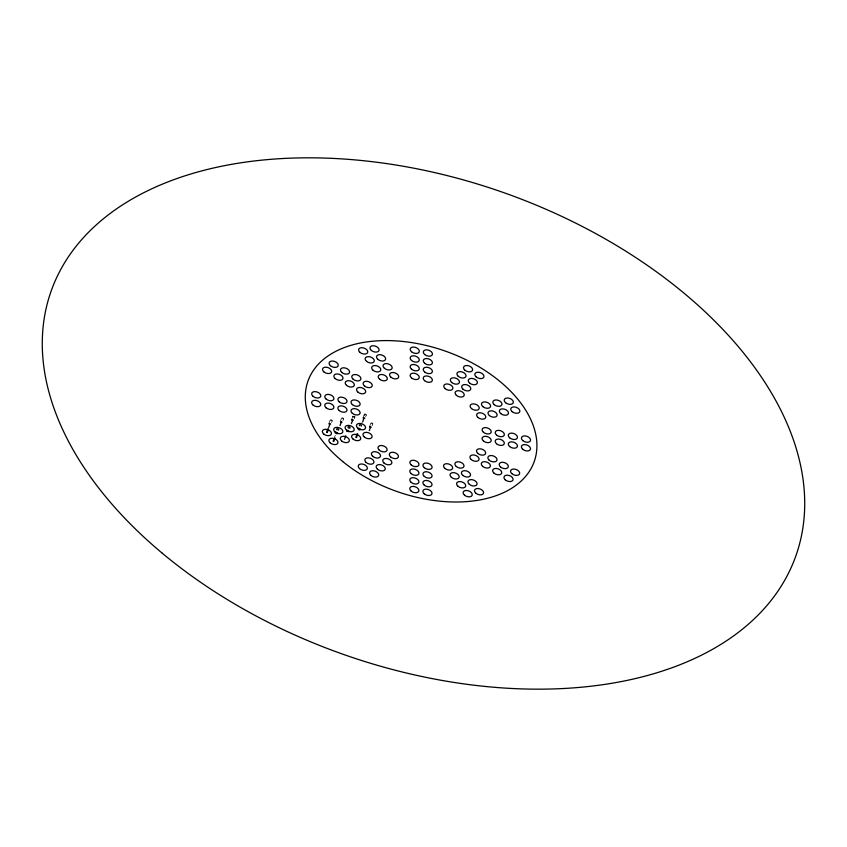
<?xml version="1.0" encoding="UTF-8"?>
<svg xmlns="http://www.w3.org/2000/svg" width="847" height="847" viewBox="0 0 847 847"><rect width="100%" height="100%" fill="white"/><g stroke="black" fill="none" stroke-linecap="round" stroke-linejoin="round"><path stroke-width="0.64" stroke-dasharray="4.24 3.18" d="M328.858 423.765L330.15 420.144M328.297 427.597L330.859 420.398M328.922 427.83L331.484 420.631M330.902 424.506A1.091 0.678 19.6 0 0 329.578 423.405A1.091 0.678 19.6 0 0 329.165 424.495A1.091 0.678 19.6 0 0 330.902 424.506L332.193 420.885A1.091 0.678 19.6 0 0 330.859 419.784A1.091 0.678 19.6 0 0 330.457 420.874A1.091 0.678 19.6 0 0 332.193 420.885M334.396 437.719L335.253 435.326M340.229 421.806L341.51 418.185M339.658 425.639L342.22 418.439M340.282 425.872L342.844 418.672M342.273 422.547A1.091 0.678 19.6 0 0 340.939 421.446A1.091 0.678 19.6 0 0 340.536 422.537A1.091 0.678 19.6 0 0 342.273 422.547L343.554 418.926A1.091 0.678 19.6 0 0 342.23 417.825A1.091 0.678 19.6 0 0 341.817 418.916A1.091 0.678 19.6 0 0 343.554 418.926M351.59 419.847L352.881 416.226M351.029 423.68L353.591 416.48M351.653 423.913L354.215 416.713M353.633 420.588A1.091 0.678 19.6 0 0 352.31 419.487A1.091 0.678 19.6 0 0 351.897 420.578A1.091 0.678 19.6 0 0 353.633 420.588L354.925 416.968M362.961 417.889L364.252 414.268M361.965 422.918L364.962 414.532M363.014 421.954L365.586 414.755M365.004 418.64A1.091 0.678 19.6 0 0 363.67 417.529A1.091 0.678 19.6 0 0 363.268 418.619A1.091 0.678 19.6 0 0 365.004 418.64L366.296 415.009A1.091 0.678 19.6 0 0 364.962 413.908A1.091 0.678 19.6 0 0 364.549 414.998A1.091 0.678 19.6 0 0 366.296 415.009M369.493 426.814L370.774 423.193M368.921 430.657L371.484 423.447M369.546 430.879L372.108 423.68M371.537 427.555A1.091 0.678 19.6 0 0 370.203 426.454A1.091 0.678 19.6 0 0 369.8 427.544A1.091 0.678 19.6 0 0 371.537 427.555L372.818 423.934A1.091 0.678 19.6 0 0 371.494 422.833A1.091 0.678 19.6 0 0 371.081 423.923A1.091 0.678 19.6 0 0 372.818 423.934M354.385 416.078A1.091 0.678 19.6 0 1 354.829 417.116A1.091 0.678 19.6 0 1 353.421 417.116A1.091 0.678 19.6 0 1 352.977 416.078"/><path stroke-width="1.27" d="M326.593 432.372L327.863 428.794M327.217 432.595L328.498 429.016M333.125 441.298L333.972 438.905M333.75 441.52L335.02 437.941M344.496 439.339L345.767 435.76M355.856 437.38L357.127 433.802M356.481 437.613L357.762 434.035M358.101 428.984A1.091 0.678 19.6 0 1 358.906 428.413A1.091 0.678 19.6 0 1 360.123 429.09A1.091 0.678 19.6 0 1 359.668 429.863M359.17 429.842A1.091 0.678 19.6 0 1 358.726 429.694M359.562 425.723A1.091 0.678 19.6 0 1 359.763 424.845A1.091 0.678 19.6 0 1 361.161 425.173A1.091 0.678 19.6 0 1 361.256 426.126M346.772 430.689A1.091 0.678 19.6 0 1 348.286 430.604A1.091 0.678 19.6 0 1 348.562 431.726M347.185 431.547A1.091 0.678 19.6 0 1 346.836 431.218M348.53 427.968A1.091 0.678 19.6 0 1 348.318 426.835A1.091 0.678 19.6 0 1 349.949 427.29A1.091 0.678 19.6 0 1 349.419 428.211M335.507 433.219A1.091 0.678 19.6 0 1 335.963 432.33A1.091 0.678 19.6 0 1 337.392 433.018A1.091 0.678 19.6 0 1 336.693 433.791M337.053 429.853A1.091 0.678 19.6 0 1 336.915 428.804A1.091 0.678 19.6 0 1 338.451 429.101A1.091 0.678 19.6 0 1 338.387 430.107M162.031 553.027A395.2 244.391 19.6 0 0 794.486 559.613A395.2 244.391 19.6 0 0 313.983 157.849A395.2 244.391 19.6 0 0 162.031 553.027M330.288 442.97A4.754 2.943 19.6 0 0 337.9 443.045A4.754 2.943 19.6 0 0 332.119 438.217A4.754 2.943 19.6 0 0 330.288 442.97M341.659 441.012A4.754 2.943 19.6 0 0 349.271 441.086A4.754 2.943 19.6 0 0 343.49 436.258A4.754 2.943 19.6 0 0 341.659 441.012M444.929 468.455A4.754 2.943 19.6 0 0 452.542 468.529A4.754 2.943 19.6 0 0 446.761 463.69A4.754 2.943 19.6 0 0 444.929 468.455M464.527 495.22A4.754 2.943 19.6 0 0 472.139 495.304A4.754 2.943 19.6 0 0 466.358 490.466A4.754 2.943 19.6 0 0 464.527 495.22M451.462 477.38A4.754 2.943 19.6 0 0 459.074 477.454A4.754 2.943 19.6 0 0 453.293 472.615A4.754 2.943 19.6 0 0 451.462 477.38M384.453 368.329A4.754 2.943 19.6 0 0 392.066 368.413A4.754 2.943 19.6 0 0 386.285 363.575A4.754 2.943 19.6 0 0 384.453 368.329M379.615 379.212A4.754 2.943 19.6 0 0 387.227 379.287A4.754 2.943 19.6 0 0 381.446 374.459A4.754 2.943 19.6 0 0 379.615 379.212M377.921 359.403A4.754 2.943 19.6 0 0 385.533 359.488A4.754 2.943 19.6 0 0 379.752 354.649A4.754 2.943 19.6 0 0 377.921 359.403M371.388 350.478A4.754 2.943 19.6 0 0 379.001 350.563A4.754 2.943 19.6 0 0 373.22 345.724A4.754 2.943 19.6 0 0 371.388 350.478M360.028 352.437A4.754 2.943 19.6 0 0 367.64 352.521A4.754 2.943 19.6 0 0 361.86 347.683A4.754 2.943 19.6 0 0 360.028 352.437M390.986 377.254A4.754 2.943 19.6 0 0 398.598 377.339A4.754 2.943 19.6 0 0 392.817 372.5A4.754 2.943 19.6 0 0 390.986 377.254M456.3 466.496A4.754 2.943 19.6 0 0 463.912 466.57A4.754 2.943 19.6 0 0 458.132 461.742A4.754 2.943 19.6 0 0 456.3 466.496M462.822 475.421A4.754 2.943 19.6 0 0 470.434 475.495A4.754 2.943 19.6 0 0 464.654 470.667A4.754 2.943 19.6 0 0 462.822 475.421M353.019 439.053A4.754 2.943 19.6 0 0 360.631 439.138A4.754 2.943 19.6 0 0 354.851 434.299A4.754 2.943 19.6 0 0 353.019 439.053M342.686 461.488A120.073 74.25 19.6 0 0 534.129 461.816A120.073 74.25 19.6 0 0 386.507 340.579A120.073 74.25 19.6 0 0 342.686 461.488M457.994 486.294A4.754 2.943 19.6 0 0 465.606 486.379A4.754 2.943 19.6 0 0 459.826 481.541A4.754 2.943 19.6 0 0 457.994 486.294M469.354 484.346A4.754 2.943 19.6 0 0 476.967 484.42A4.754 2.943 19.6 0 0 471.186 479.582A4.754 2.943 19.6 0 0 469.354 484.346M357.858 428.169A4.754 2.943 19.6 0 0 365.47 428.254A4.754 2.943 19.6 0 0 359.689 423.415A4.754 2.943 19.6 0 0 357.858 428.169M364.39 437.094A4.754 2.943 19.6 0 0 372.002 437.179A4.754 2.943 19.6 0 0 366.222 432.341A4.754 2.943 19.6 0 0 364.39 437.094M475.887 493.261A4.754 2.943 19.6 0 0 483.499 493.346A4.754 2.943 19.6 0 0 477.719 488.507A4.754 2.943 19.6 0 0 475.887 493.261M357.836 392.066A4.754 2.943 19.6 0 0 365.533 392.373A4.754 2.943 19.6 0 0 359.986 387.428A4.754 2.943 19.6 0 0 357.836 392.066M323.819 371.812A4.754 2.943 19.6 0 0 331.516 372.119A4.754 2.943 19.6 0 0 325.968 367.175A4.754 2.943 19.6 0 0 323.819 371.812M335.158 378.567A4.754 2.943 19.6 0 0 342.855 378.874A4.754 2.943 19.6 0 0 337.307 373.929A4.754 2.943 19.6 0 0 335.158 378.567M424.633 363.236A4.754 2.943 19.6 0 0 432.288 363.427A4.754 2.943 19.6 0 0 426.623 358.535A4.754 2.943 19.6 0 0 424.633 363.236M424.665 354.522A4.754 2.943 19.6 0 0 432.319 354.724A4.754 2.943 19.6 0 0 426.655 349.832A4.754 2.943 19.6 0 0 424.665 354.522M424.601 371.939A4.754 2.943 19.6 0 0 432.266 372.129A4.754 2.943 19.6 0 0 426.602 367.238A4.754 2.943 19.6 0 0 424.601 371.939M411.473 377.878A4.754 2.943 19.6 0 0 419.127 378.069A4.754 2.943 19.6 0 0 413.463 373.178A4.754 2.943 19.6 0 0 411.473 377.878M411.494 369.165A4.754 2.943 19.6 0 0 419.159 369.366A4.754 2.943 19.6 0 0 413.484 364.475A4.754 2.943 19.6 0 0 411.494 369.165M411.547 351.759A4.754 2.943 19.6 0 0 419.212 351.95A4.754 2.943 19.6 0 0 413.537 347.058A4.754 2.943 19.6 0 0 411.547 351.759M411.526 360.462A4.754 2.943 19.6 0 0 419.18 360.663A4.754 2.943 19.6 0 0 413.516 355.772A4.754 2.943 19.6 0 0 411.526 360.462M364.411 385.904A4.754 2.943 19.6 0 0 372.108 386.221A4.754 2.943 19.6 0 0 366.56 381.277A4.754 2.943 19.6 0 0 364.411 385.904M353.072 379.16A4.754 2.943 19.6 0 0 360.769 379.467A4.754 2.943 19.6 0 0 355.221 374.522A4.754 2.943 19.6 0 0 353.072 379.16M339.245 401.838A4.754 2.943 19.6 0 0 346.899 402.029A4.754 2.943 19.6 0 0 341.235 397.137A4.754 2.943 19.6 0 0 339.245 401.838M352.331 413.304A4.754 2.943 19.6 0 0 359.986 413.505A4.754 2.943 19.6 0 0 354.321 408.614A4.754 2.943 19.6 0 0 352.331 413.304M313.03 396.301A4.754 2.943 19.6 0 0 320.685 396.491A4.754 2.943 19.6 0 0 315.02 391.6A4.754 2.943 19.6 0 0 313.03 396.301M352.352 404.601A4.754 2.943 19.6 0 0 360.017 404.802A4.754 2.943 19.6 0 0 354.342 399.911A4.754 2.943 19.6 0 0 352.352 404.601M346.497 385.311A4.754 2.943 19.6 0 0 354.194 385.629A4.754 2.943 19.6 0 0 348.646 380.684A4.754 2.943 19.6 0 0 346.497 385.311M341.733 372.405A4.754 2.943 19.6 0 0 349.43 372.722A4.754 2.943 19.6 0 0 343.882 367.778A4.754 2.943 19.6 0 0 341.733 372.405M330.394 365.66A4.754 2.943 19.6 0 0 338.091 365.968A4.754 2.943 19.6 0 0 332.543 361.023A4.754 2.943 19.6 0 0 330.394 365.66M411.197 464.939A4.754 2.943 19.6 0 0 418.852 465.141A4.754 2.943 19.6 0 0 413.188 460.249A4.754 2.943 19.6 0 0 411.197 464.939M493.907 473.06A4.754 2.943 19.6 0 0 501.604 473.378A4.754 2.943 19.6 0 0 496.056 468.433A4.754 2.943 19.6 0 0 493.907 473.06M489.143 460.154A4.754 2.943 19.6 0 0 496.85 460.472A4.754 2.943 19.6 0 0 491.302 455.527A4.754 2.943 19.6 0 0 489.143 460.154M505.246 479.815A4.754 2.943 19.6 0 0 512.943 480.122A4.754 2.943 19.6 0 0 507.395 475.178A4.754 2.943 19.6 0 0 505.246 479.815M477.803 453.41A4.754 2.943 19.6 0 0 485.511 453.717A4.754 2.943 19.6 0 0 479.963 448.772A4.754 2.943 19.6 0 0 477.803 453.41M482.568 466.316A4.754 2.943 19.6 0 0 490.265 466.623A4.754 2.943 19.6 0 0 484.717 461.679A4.754 2.943 19.6 0 0 482.568 466.316M411.144 482.356A4.754 2.943 19.6 0 0 418.799 482.557A4.754 2.943 19.6 0 0 413.135 477.666A4.754 2.943 19.6 0 0 411.144 482.356M424.305 467.713A4.754 2.943 19.6 0 0 431.97 467.904A4.754 2.943 19.6 0 0 426.295 463.013A4.754 2.943 19.6 0 0 424.305 467.713M411.113 491.059A4.754 2.943 19.6 0 0 418.778 491.26A4.754 2.943 19.6 0 0 413.103 486.369A4.754 2.943 19.6 0 0 411.113 491.059M411.166 473.653A4.754 2.943 19.6 0 0 418.831 473.844A4.754 2.943 19.6 0 0 413.167 468.952A4.754 2.943 19.6 0 0 411.166 473.653M424.58 380.642A4.754 2.943 19.6 0 0 432.235 380.843A4.754 2.943 19.6 0 0 426.57 375.952A4.754 2.943 19.6 0 0 424.58 380.642M326.137 399.064A4.754 2.943 19.6 0 0 333.792 399.265A4.754 2.943 19.6 0 0 328.128 394.374A4.754 2.943 19.6 0 0 326.137 399.064M312.998 405.004A4.754 2.943 19.6 0 0 320.653 405.205A4.754 2.943 19.6 0 0 314.989 400.313A4.754 2.943 19.6 0 0 312.998 405.004M326.106 407.778A4.754 2.943 19.6 0 0 333.771 407.968A4.754 2.943 19.6 0 0 328.096 403.077A4.754 2.943 19.6 0 0 326.106 407.778M323.755 434.045A4.754 2.943 19.6 0 0 331.368 434.119A4.754 2.943 19.6 0 0 325.587 429.291A4.754 2.943 19.6 0 0 323.755 434.045M346.487 430.128A4.754 2.943 19.6 0 0 354.11 430.212A4.754 2.943 19.6 0 0 348.318 425.374A4.754 2.943 19.6 0 0 346.487 430.128M339.213 410.541A4.754 2.943 19.6 0 0 346.878 410.742A4.754 2.943 19.6 0 0 341.214 405.851A4.754 2.943 19.6 0 0 339.213 410.541M335.126 432.086A4.754 2.943 19.6 0 0 342.739 432.171A4.754 2.943 19.6 0 0 336.958 427.333A4.754 2.943 19.6 0 0 335.126 432.086M366.56 361.362A4.754 2.943 19.6 0 0 374.173 361.447A4.754 2.943 19.6 0 0 368.381 356.608A4.754 2.943 19.6 0 0 366.56 361.362M373.082 370.287A4.754 2.943 19.6 0 0 380.695 370.372A4.754 2.943 19.6 0 0 374.914 365.533A4.754 2.943 19.6 0 0 373.082 370.287M494.256 404.697A4.754 2.943 19.6 0 0 501.869 404.771A4.754 2.943 19.6 0 0 496.088 399.943A4.754 2.943 19.6 0 0 494.256 404.697M505.627 402.738A4.754 2.943 19.6 0 0 513.24 402.823A4.754 2.943 19.6 0 0 507.459 397.984A4.754 2.943 19.6 0 0 505.627 402.738M482.896 406.655A4.754 2.943 19.6 0 0 490.508 406.729A4.754 2.943 19.6 0 0 484.717 401.891A4.754 2.943 19.6 0 0 482.896 406.655M471.525 408.603A4.754 2.943 19.6 0 0 479.137 408.688A4.754 2.943 19.6 0 0 473.357 403.85A4.754 2.943 19.6 0 0 471.525 408.603M512.16 411.663A4.754 2.943 19.6 0 0 519.772 411.737A4.754 2.943 19.6 0 0 513.981 406.909A4.754 2.943 19.6 0 0 512.16 411.663M500.789 413.622A4.754 2.943 19.6 0 0 508.401 413.696A4.754 2.943 19.6 0 0 502.62 408.868A4.754 2.943 19.6 0 0 500.789 413.622M489.418 415.57A4.754 2.943 19.6 0 0 497.03 415.655A4.754 2.943 19.6 0 0 491.249 410.816A4.754 2.943 19.6 0 0 489.418 415.57M478.057 417.529A4.754 2.943 19.6 0 0 485.67 417.613A4.754 2.943 19.6 0 0 479.889 412.775A4.754 2.943 19.6 0 0 478.057 417.529M509.64 446.517A4.754 2.943 19.6 0 0 517.295 446.718A4.754 2.943 19.6 0 0 511.63 441.827A4.754 2.943 19.6 0 0 509.64 446.517M483.446 432.277A4.754 2.943 19.6 0 0 491.101 432.478A4.754 2.943 19.6 0 0 485.437 427.587A4.754 2.943 19.6 0 0 483.446 432.277M522.747 449.291A4.754 2.943 19.6 0 0 530.402 449.482A4.754 2.943 19.6 0 0 524.738 444.59A4.754 2.943 19.6 0 0 522.747 449.291M496.554 435.04A4.754 2.943 19.6 0 0 504.219 435.242A4.754 2.943 19.6 0 0 498.544 430.35A4.754 2.943 19.6 0 0 496.554 435.04M522.779 440.578A4.754 2.943 19.6 0 0 530.434 440.779A4.754 2.943 19.6 0 0 524.769 435.887A4.754 2.943 19.6 0 0 522.779 440.578M509.661 437.814A4.754 2.943 19.6 0 0 517.326 438.005A4.754 2.943 19.6 0 0 511.662 433.113A4.754 2.943 19.6 0 0 509.661 437.814M496.533 443.754A4.754 2.943 19.6 0 0 504.187 443.944A4.754 2.943 19.6 0 0 498.523 439.053A4.754 2.943 19.6 0 0 496.533 443.754M483.425 440.98A4.754 2.943 19.6 0 0 491.08 441.181A4.754 2.943 19.6 0 0 485.416 436.29A4.754 2.943 19.6 0 0 483.425 440.98M511.821 473.653A4.754 2.943 19.6 0 0 519.529 473.971A4.754 2.943 19.6 0 0 513.981 469.026A4.754 2.943 19.6 0 0 511.821 473.653M500.482 466.909A4.754 2.943 19.6 0 0 508.189 467.216A4.754 2.943 19.6 0 0 502.642 462.271A4.754 2.943 19.6 0 0 500.482 466.909M471.228 459.561A4.754 2.943 19.6 0 0 478.926 459.879A4.754 2.943 19.6 0 0 473.378 454.934A4.754 2.943 19.6 0 0 471.228 459.561M424.22 493.833A4.754 2.943 19.6 0 0 431.885 494.023A4.754 2.943 19.6 0 0 426.221 489.132A4.754 2.943 19.6 0 0 424.22 493.833M424.252 485.119A4.754 2.943 19.6 0 0 431.906 485.32A4.754 2.943 19.6 0 0 426.242 480.429A4.754 2.943 19.6 0 0 424.252 485.119M424.283 476.416A4.754 2.943 19.6 0 0 431.938 476.617A4.754 2.943 19.6 0 0 426.274 471.726A4.754 2.943 19.6 0 0 424.283 476.416M359.52 468.613A4.754 2.943 19.6 0 0 367.227 468.92A4.754 2.943 19.6 0 0 361.68 463.976A4.754 2.943 19.6 0 0 359.52 468.613M379.255 450.138A4.754 2.943 19.6 0 0 386.963 450.456A4.754 2.943 19.6 0 0 381.415 445.511A4.754 2.943 19.6 0 0 379.255 450.138M372.68 456.3A4.754 2.943 19.6 0 0 380.388 456.607A4.754 2.943 19.6 0 0 374.829 451.663A4.754 2.943 19.6 0 0 372.68 456.3M366.105 462.451A4.754 2.943 19.6 0 0 373.802 462.769A4.754 2.943 19.6 0 0 368.254 457.825A4.754 2.943 19.6 0 0 366.105 462.451M390.594 456.893A4.754 2.943 19.6 0 0 398.302 457.2A4.754 2.943 19.6 0 0 392.754 452.256A4.754 2.943 19.6 0 0 390.594 456.893M370.859 475.358A4.754 2.943 19.6 0 0 378.567 475.675A4.754 2.943 19.6 0 0 373.019 470.731A4.754 2.943 19.6 0 0 370.859 475.358M377.444 469.206A4.754 2.943 19.6 0 0 385.141 469.513A4.754 2.943 19.6 0 0 379.594 464.569A4.754 2.943 19.6 0 0 377.444 469.206M384.019 463.044A4.754 2.943 19.6 0 0 391.727 463.362A4.754 2.943 19.6 0 0 386.168 458.418A4.754 2.943 19.6 0 0 384.019 463.044M462.96 389.175A4.754 2.943 19.6 0 0 470.657 389.482A4.754 2.943 19.6 0 0 465.109 384.538A4.754 2.943 19.6 0 0 462.96 389.175M476.12 376.862A4.754 2.943 19.6 0 0 483.817 377.169A4.754 2.943 19.6 0 0 478.269 372.225A4.754 2.943 19.6 0 0 476.12 376.862M456.385 395.327A4.754 2.943 19.6 0 0 464.082 395.644A4.754 2.943 19.6 0 0 458.534 390.689A4.754 2.943 19.6 0 0 456.385 395.327M445.046 388.572A4.754 2.943 19.6 0 0 452.743 388.889A4.754 2.943 19.6 0 0 447.195 383.945A4.754 2.943 19.6 0 0 445.046 388.572M464.77 370.107A4.754 2.943 19.6 0 0 472.478 370.425A4.754 2.943 19.6 0 0 466.93 365.481A4.754 2.943 19.6 0 0 464.77 370.107M458.195 376.269A4.754 2.943 19.6 0 0 465.903 376.576A4.754 2.943 19.6 0 0 460.355 371.632A4.754 2.943 19.6 0 0 458.195 376.269M469.534 383.013A4.754 2.943 19.6 0 0 477.242 383.331A4.754 2.943 19.6 0 0 471.694 378.387A4.754 2.943 19.6 0 0 469.534 383.013M451.62 382.421A4.754 2.943 19.6 0 0 459.318 382.738A4.754 2.943 19.6 0 0 453.77 377.783A4.754 2.943 19.6 0 0 451.62 382.421"/></g></svg>
